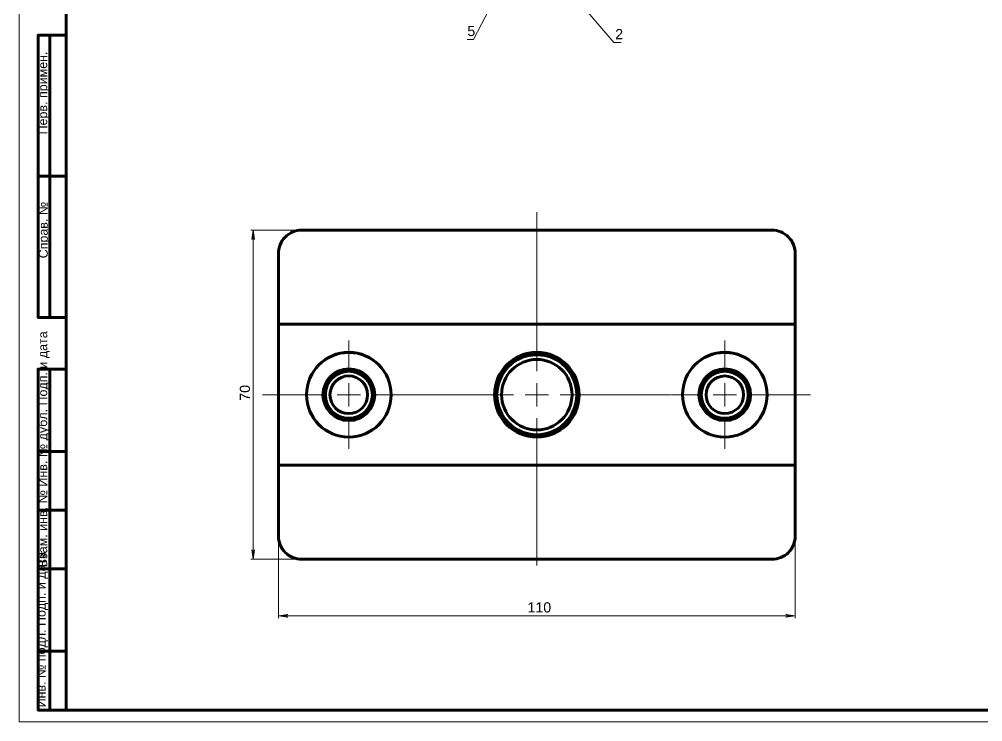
# Model space of a CAD drawing. Header units: millimetres. Extents: x 1142 to 3824, y -37 to 1280.
# Drawn here: x 1142 to 1294.1, y 705 to 815.8 of the extents above; entities that cross this region are included whole.
import ezdxf

# ---------------------------------------------------------------- set-up
doc = ezdxf.new("R2010")
doc.units = ezdxf.units.MM
doc.header["$LTSCALE"] = 0.5
doc.layers.add('PDF _Геометрия', color=7, linetype='Continuous')
doc.layers.add('PDF _Текст', color=7, linetype='Continuous')
doc.styles.add('PDF Arial', font='arial.ttf')

msp = doc.modelspace()

# ---------------------------------------------------------------- hatches: boundary and pattern name
at = {"layer": 'PDF _Геометрия', "lineweight": 13, "transparency": 33554559}
h = msp.add_hatch(color=256, dxfattribs=at)
h.paths.add_polyline_path([(1179.42, 892.88), (1179.39, 892.96), (1179.35, 893.02), (1179.29, 893.07), (1179.22, 893.1), (1179.14, 893.1), (1179.08, 893.07), (1179.01, 893.02), (1178.99, 892.96), (1178.96, 892.88), (1179.18, 894.37)], flags=0)
h.paths.add_polyline_path([(1178.96, 821.68), (1178.99, 821.6), (1179.01, 821.53), (1179.08, 821.49), (1179.14, 821.47), (1179.22, 821.47), (1179.29, 821.49), (1179.35, 821.53), (1179.39, 821.6), (1179.42, 821.68), (1179.18, 820.2)], flags=0)
h.paths.add_polyline_path([(1179.14, 781.05), (1179.12, 781.13), (1179.08, 781.2), (1179.03, 781.25), (1178.95, 781.28), (1178.88, 781.28), (1178.8, 781.25), (1178.75, 781.2), (1178.71, 781.13), (1178.69, 781.05), (1178.92, 782.55)], flags=0)
h.paths.add_polyline_path([(1178.69, 732.11), (1178.71, 732.03), (1178.75, 731.96), (1178.8, 731.91), (1178.88, 731.89), (1178.95, 731.89), (1179.03, 731.91), (1179.08, 731.96), (1179.12, 732.03), (1179.14, 732.11), (1178.92, 730.62)], flags=0)
h = msp.add_hatch(color=256, dxfattribs=at)
h.paths.add_polyline_path([(1184.38, 721.94), (1184.3, 721.92), (1184.23, 721.89), (1184.19, 721.83), (1184.17, 721.76), (1184.17, 721.68), (1184.19, 721.62), (1184.23, 721.55), (1184.3, 721.51), (1184.38, 721.49), (1182.9, 721.72)], flags=0)
h.paths.add_polyline_path([(1263, 721.49), (1263.07, 721.51), (1263.14, 721.55), (1263.19, 721.62), (1263.22, 721.68), (1263.22, 721.76), (1263.19, 721.83), (1263.14, 721.89), (1263.07, 721.92), (1263, 721.94), (1264.49, 721.72)], flags=0)

# ---------------------------------------------------------------- linework, layer by layer
at = {"layer": 'PDF _Геометрия', "lineweight": 20}
for points in [[(1453.9, 705), (1142, 705), (1142, 925.29), (1453.9, 925.29)], [(1179.14, 781.05), (1179.12, 781.13), (1179.08, 781.2), (1179.03, 781.25), (1178.95, 781.28), (1178.88, 781.28), (1178.8, 781.25), (1178.75, 781.2), (1178.71, 781.13), (1178.69, 781.05), (1178.92, 782.55)], [(1178.69, 732.11), (1178.71, 732.03), (1178.75, 731.96), (1178.8, 731.91), (1178.88, 731.89), (1178.95, 731.89), (1179.03, 731.91), (1179.08, 731.96), (1179.12, 732.03), (1179.14, 732.11), (1178.92, 730.62)], [(1184.38, 721.94), (1184.3, 721.92), (1184.23, 721.89), (1184.19, 721.83), (1184.17, 721.76), (1184.17, 721.68), (1184.19, 721.62), (1184.23, 721.55), (1184.3, 721.51), (1184.38, 721.49), (1182.9, 721.72)], [(1263, 721.49), (1263.07, 721.51), (1263.14, 721.55), (1263.19, 721.62), (1263.22, 721.68), (1263.22, 721.76), (1263.19, 721.83), (1263.14, 721.89), (1263.07, 721.92), (1263, 721.94), (1264.49, 721.72)]]:
    msp.add_lwpolyline(points, close=True, dxfattribs=at)
at = {"layer": 'PDF _Геометрия', "lineweight": 60}
for points in [[(1175.38, 923.44), (1149.41, 923.44), (1149.41, 706.84), (1452.04, 706.84), (1452.04, 727.24), (1383.43, 727.24), (1383.43, 706.84), (1452.04, 706.84), (1452.04, 923.44), (1149.41, 923.44), (1149.41, 918.25), (1175.38, 918.25), (1175.38, 923.44), (1200.22, 923.44), (1200.22, 918.25), (1175.38, 918.25)], [(1146.81, 813.29), (1146.81, 768.78)], [(1144.96, 791.04), (1149.41, 791.04)], [(1146.81, 760.62), (1146.81, 706.84)], [(1144.96, 747.64), (1149.41, 747.64)], [(1144.96, 738.38), (1149.41, 738.38)], [(1144.96, 729.1), (1149.41, 729.1)], [(1144.96, 716.12), (1149.41, 716.12)]]:
    msp.add_lwpolyline(points, dxfattribs=at)
at = {"layer": 'PDF _Геометрия', "lineweight": 20}
for points in [[(1212.69, 812.62), (1213.71, 812.62), (1222.4, 829.28)], [(1237, 812.14), (1235.83, 812.14), (1225.16, 824.69)], [(1223.7, 760.3), (1223.7, 785.39)], [(1186.6, 782.55), (1178.54, 782.55)], [(1178.92, 782.55), (1178.92, 730.62)], [(1194.03, 760.3), (1194.03, 765.12)], [(1253.37, 760.3), (1253.37, 765.12)], [(1192.16, 756.57), (1194.02, 756.57), (1194.02, 758.43)], [(1221.84, 756.57), (1223.69, 756.57), (1223.69, 758.43)], [(1251.51, 756.57), (1253.35, 756.57), (1253.35, 758.43)], [(1190.32, 756.59), (1180.38, 756.59)], [(1195.88, 756.57), (1194.02, 756.57), (1194.02, 754.73)], [(1197.73, 756.59), (1202.56, 756.59)], [(1219.99, 756.59), (1201.6, 756.59)], [(1225.54, 756.57), (1223.69, 756.57), (1223.69, 754.73)], [(1227.4, 756.59), (1244.73, 756.59)], [(1249.66, 756.59), (1244.84, 756.59)], [(1255.21, 756.57), (1253.35, 756.57), (1253.35, 754.73)], [(1257.07, 756.59), (1266.88, 756.59)], [(1194.03, 752.88), (1194.03, 748.06)], [(1223.7, 752.88), (1223.7, 729.63)], [(1253.37, 752.88), (1253.37, 748.06)], [(1182.9, 734.33), (1182.9, 721.35)], [(1264.49, 734.33), (1264.49, 721.35)], [(1186.6, 730.62), (1178.54, 730.62)], [(1182.9, 721.72), (1264.49, 721.72)]]:
    msp.add_lwpolyline(points, dxfattribs=at)
at = {"layer": 'PDF _Геометрия', "lineweight": 60}
for points in [[(1149.41, 768.78), (1144.96, 768.78), (1144.96, 813.29), (1149.41, 813.29)], [(1264.49, 767.71), (1182.9, 767.71), (1182.9, 745.45), (1264.49, 745.45)], [(1149.41, 706.84), (1144.96, 706.84), (1144.96, 760.62), (1149.41, 760.62)]]:
    msp.add_lwpolyline(points, close=True, dxfattribs=at)
for points in [[(1182.9, 767.71), (1182.9, 778.83, -0.417461), (1186.6, 782.55), (1260.77, 782.55, -0.41543), (1264.49, 778.83), (1264.49, 767.71)], [(1264.49, 745.45), (1264.49, 734.33, -0.41543), (1260.77, 730.62), (1186.6, 730.62, -0.414397), (1182.9, 734.33), (1182.9, 745.45)]]:
    msp.add_lwpolyline(points, format="xyb", dxfattribs=at)
for centre, radius in [((1194.02, 756.58), 6.67), ((1194.02, 756.58), 6.68), ((1223.69, 756.58), 6.68), ((1223.69, 756.58), 6.3), ((1223.69, 756.59), 5.56), ((1253.36, 756.58), 6.68), ((1253.36, 756.58), 6.67), ((1194.02, 756.58), 4.08), ((1253.36, 756.58), 4.08), ((1194.02, 756.58), 3.71), ((1194.01, 756.58), 2.97), ((1253.36, 756.58), 3.71), ((1253.36, 756.58), 2.96)]:
    msp.add_circle(centre, radius, dxfattribs=at)

# ---------------------------------------------------------------- texts
at = {"layer": 'PDF _Текст', "lineweight": 13, "attachment_point": 7, "style": 'PDF Arial'}
for s, insert, char_height in [('5', (1212.72, 813.14), 1.61), ('2', (1236.06, 812.66), 1.61), ('110', (1222.21, 722.21), 1.609)]:
    msp.add_mtext(s, dxfattribs=dict(at, insert=insert, char_height=char_height))
at = {"layer": 'PDF _Текст', "lineweight": 13, "attachment_point": 7, "rotation": 90, "style": 'PDF Arial'}
for s, insert, char_height in [('Перв. примен.', (1146.83, 797.65), 1.4082), ('Справ. №', (1146.92, 778.1), 1.408), ('Взам. инв. № Инв. № дубл. Подп. и дата', (1146.83, 729.36), 1.4082), ('70', (1178.44, 755.63), 1.609), ('Инв. № подл. Подп. и дата', (1146.56, 707.26), 1.4082)]:
    msp.add_mtext(s, dxfattribs=dict(at, insert=insert, char_height=char_height))

doc.saveas('drawing.dxf')
